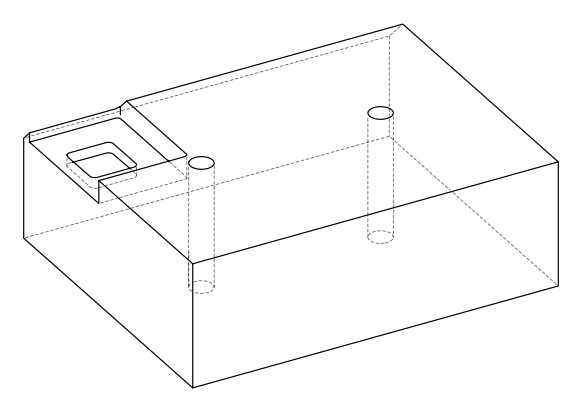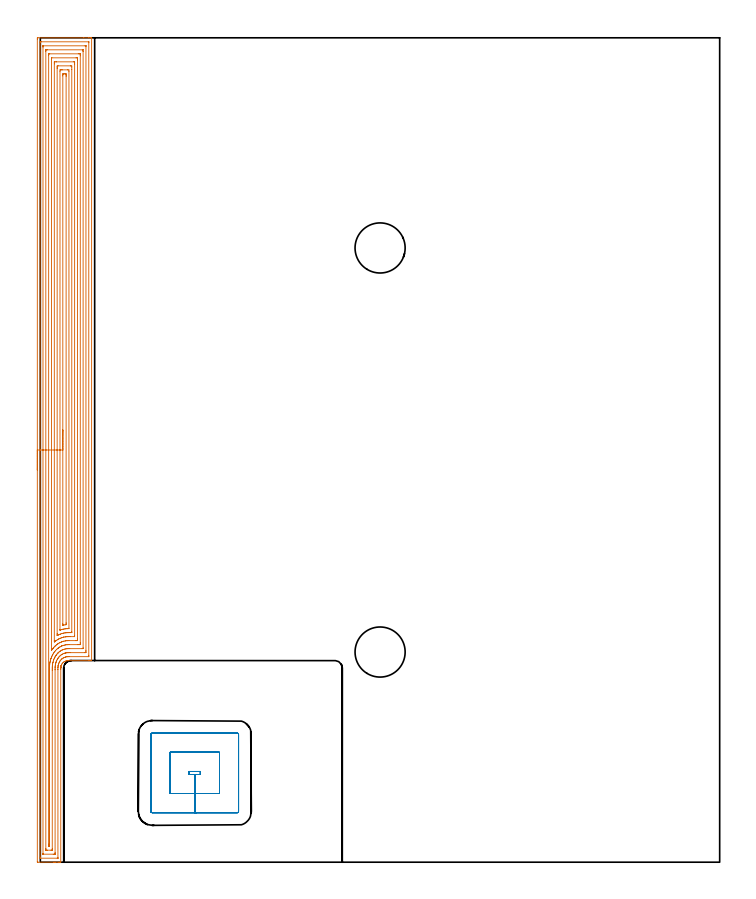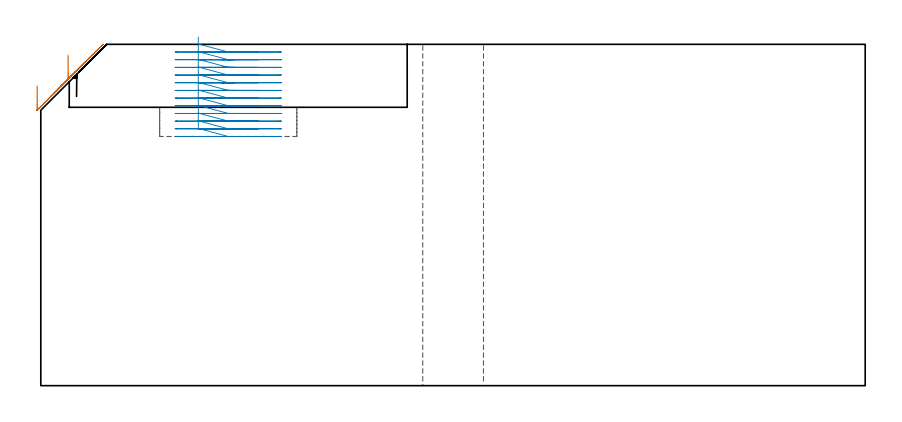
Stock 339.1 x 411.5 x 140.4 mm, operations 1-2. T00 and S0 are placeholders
(PLAN: 13 operations, 11 tool changes, 221.2 min)
(1 AREA_MILL | FG_CHAMFER_SURFACE | UGT0205_001 | 29.26 min | 148846 mm3)
(2 MILL_RECTANGULAR_POCKET | POCKET_RECTANGULAR_STRAIGHT | UGT0201_108 | Follow Part, ap 3.175, ae 75% | 8.6 min | 110295 mm3)
(3 MILL_SLOT | SLOT_PARTIAL_RECTANGULAR | NXT0201_008 | Follow Part, ap 1.5, ae 75% | 179.5 min | 277044 mm3)
(4 SPOT_DRILL | STEP1HOLE | NXT0321_9005460120000 | 0.05 min | 187 mm3)
(5 SPOT_DRILL_1 | STEP1HOLE_1 | NXT0321_9005460120000 | 0.05 min | 169 mm3)
(6 DRILL_BLIND_HOLE_INTO_CENTER | STEP1HOLE | NXT0301_037 | 0.05 min | 228 mm3)
(7 GUN_DRILL_THROUGH_HOLE | STEP1HOLE | UGT0307_002 | 0.63 min | 3678 mm3)
(8 SPADE_DRILL_TO_ENLARGE_THROUGH_HOLE | STEP1HOLE | UGT0306_006 | 0.59 min | 22359 mm3)
(9 DRILL_TO_ENLARGE_THROUGH_HOLE | STEP1HOLE | UGT0301_059 | 0.61 min | 42429 mm3)
(10 DRILL_BLIND_HOLE_INTO_CENTER_1 | STEP1HOLE_1 | NXT0301_037 | 0.05 min | 216 mm3)
(11 GUN_DRILL_THROUGH_HOLE_1 | STEP1HOLE_1 | UGT0307_002 | 0.63 min | 3665 mm3)
(12 SPADE_DRILL_TO_ENLARGE_THROUGH_HOLE_1 | STEP1HOLE_1 | UGT0306_006 | 0.59 min | 22349 mm3)
(13 DRILL_TO_ENLARGE_THROUGH_HOLE_1 | STEP1HOLE_1 | UGT0301_059 | 0.61 min | 42423 mm3)
(TOOL UGT0205_001 | Chamfer Mill 20 x 3 x 45 deg. | D20 FL50 Z2)
(TOOL UGT0201_108 | End Mill 12.7 mm | D12.7 FL12 Z2)
(TOOL NXT0201_008 | ENDMILL 6mm [2P460-0600-NA 1630] | D6 FL26 Z6)
(TOOL NXT0321_9005460120000 | NC Spot Drill, 142deg, 12mm, Carbide, Uncoated | D12 PA142 FL30 Z2)
(TOOL NXT0301_037 | Carbide Drill 6.6mm [860.1-0660-033A1-MM 2214] | D6.6 PA140 FL53 Z2)
(TOOL UGT0307_002 | Gun Drill 6 mm | D6 PA130 FL24 Z1)
(TOOL UGT0306_006 | Spade Drill 15.5mm | D15.5 PA132 FL10 Z2)
(TOOL UGT0301_059 | Twist Drill 25 mm | D25 PA118 FL160 Z2)
(OP 1 AREA_MILL)
G17 G21 G94 G90
T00 M6
G54
G17 G0 G90 X-1.5 Y195.75 S1061 M3
G43 Z150.4 H0
Z123.3
G94 G1 Y195.788 Z122.428 F250.
Y195.902 Z121.564
Y196.091 Z120.712
Y196.353 Z119.88
Y196.687 Z119.074
Y197.09 Z118.3
Y197.559 Z117.564
Y198.09 Z116.872
Y198.679 Z116.229
Y199.322 Z115.64
Y200.014 Z115.108
Y200.75 Z114.64
Y201.524 Z114.237
Y202.33 Z113.903
Y203.162 Z113.641
Y204.014 Z113.452
Y204.878 Z113.338
Y205.75 Z113.3
Y410.876
X-1.497 Y411.164 Z113.302
X-1.492 Y411.49 Z113.306
X-1.162 Y411.5 Z113.636
X21.691 Z136.487
X24.1 Z138.895
X24.809 Z139.608
X25.118 Z139.918
X25.538 Y411.493 Z140.33
X25.597 Y411.49 Z140.388
X25.6 Y411.323 Z140.4
Y100.729
X25.596 Y100.641 Z140.39
X25.559 Y100.61 Z140.354
X25.507 Y100.6 Z140.305
X25.181 Z139.98
X24.359 Z139.158
X24.1 Z138.895
X13.995 Y100.597 Z128.794
X13.549 Y100.581 Z128.348
X13.107 Y100.52 Z127.904
X12.656 Y100.4 Z127.452
X12.216 Y100.221 Z127.016
X11.927 Y100.064 Z126.726
X11.65 Y99.884 Z126.45
X11.328 Y99.603 Z126.126
X11.055 Y99.311 Z125.853
X10.81 Y98.991 Z125.609
X10.61 Y98.643 Z125.409
X10.439 Y98.281 Z125.238
X10.414 Y98.206 Z125.211
X10.378 Y98.097 Z125.174
X10.364 Y98.048 Z125.16
X10.316 Y97.877 Z125.113
X10.27 Y97.654 Z125.068
X10.242 Y97.432 Z125.038
X10.225 Y97.28 Z125.015
X10.215 Y97.217 Z125.009
X10.213 Y97.204 Z125.008
X10.212 Y97.185 Z125.007
X10.211 Y97.174 Z125.006
Y97.154 Z125.002
X10.207 Y97.092 Z125.
X10.205 Y96.868 Z124.999
Y96.727 Z124.994
X10.203 Y96.646 Z125.
X10.201 Y96.311
X10.2 Y0.177
X10.198 Y0.01 Z124.989
X10.051 Y0.003 Z124.843
X9.897 Y0. Z124.697
X9.634 Z124.434
X8.926 Z123.721
X7.679 Z122.476
X7.141 Z121.935
X6.517 Z121.313
X-1.162 Z113.635
X-1.492 Y0.01 Z113.306
X-1.499 Y0.338 Z113.299
Y0.357
X-1.5 Y205.75 Z113.3
X-0.086 Z114.714
X-0.085 Y409.174 Z114.715
X-0.084 Y409.26 Z114.716
X-0.079 Y409.431 Z114.721
X-0.071 Y409.491 Z114.729
X-0.051 Y409.494 Z114.749
X0. Y409.496 Z114.8
X0.482 Y409.5 Z115.282
X24.1 Y409.499 Z138.9
X24.159 Y409.497 Z138.959
X24.175 Y409.495 Z138.975
X24.178 Y409.492 Z138.978
X24.181 Y409.46 Z138.981
X24.184 Y409.346 Z138.984
X24.186 Y409.174 Z138.986
Y409.088
Y103.239
X24.185 Y103.067 Z138.985
X24.181 Y102.724 Z138.981
X24.179 Y102.628 Z138.979
X24.171 Y102.609 Z138.971
X24.15 Y102.606 Z138.95
X24.1 Y102.602 Z138.9
X24.017 Y102.6 Z138.817
X14.282 Y102.596 Z129.082
X14.203 Y102.595 Z129.003
X13.389 Y102.563 Z128.189
X13.345 Y102.561 Z128.145
X13.014 Y102.517 Z127.814
X12.599 Y102.414 Z127.399
X12.496 Y102.383 Z127.296
X11.94 Y102.18 Z126.74
X11.604 Y102.02 Z126.404
X11.349 Y101.878 Z126.149
X10.963 Y101.623 Z125.763
X10.825 Y101.509 Z125.625
X10.711 Y101.409 Z125.511
X10.48 Y101.193 Z125.28
X10.368 Y101.073 Z125.168
X10.066 Y100.729 Z124.866
X9.957 Y100.59 Z124.757
X9.819 Y100.404 Z124.619
X9.605 Y100.05 Z124.405
X9.483 Y99.835 Z124.283
X9.302 Y99.459 Z124.102
X9.207 Y99.246 Z124.007
X9.098 Y98.942 Z123.898
X9.074 Y98.867 Z123.874
X9.058 Y98.809 Z123.858
X8.926 Y98.278 Z123.726
X8.89 Y98.084 Z123.69
X8.885 Y98.048 Z123.685
X8.837 Y97.647 Z123.637
X8.802 Y97.278 Z123.602
X8.797 Y97.154 Z123.597
X8.788 Y96.399 Z123.588
X8.787 Y96.26 Z123.587
X8.786 Y2.412 Z123.586
X8.784 Y2.035 Z123.584
X8.782 Y2.013 Z123.582
X8.78 Y2.01 Z123.58
X8.764 Y2.006 Z123.564
X8.691 Y2.002 Z123.491
X8.582 Y2. Z123.382
X8.445 Z123.245
X0. Y2.001 Z114.8
X-0.059 Y2.003 Z114.741
X-0.075 Y2.005 Z114.725
X-0.078 Y2.008 Z114.722
X-0.081 Y2.04 Z114.719
X-0.084 Y2.154 Z114.716
X-0.086 Y2.498 Z114.714
Y205.75
X1.328 Z116.128
X1.329 Y406.864 Z116.129
Y407.301
X1.331 Y407.415 Z116.131
X1.334 Y407.471 Z116.134
X1.336 Y407.49 Z116.136
X1.387 Y407.493 Z116.187
X1.587 Y407.499 Z116.387
X22.315 Y407.5 Z137.115
X22.514 Y407.499 Z137.314
X22.647 Y407.496 Z137.447
X22.752 Y407.49 Z137.552
X22.766 Y407.485 Z137.566
X22.768 Y407.478 Z137.568
X22.77 Y407.453 Z137.57
X22.771 Y407.301 Z137.571
Y105.635
X22.769 Y105.198 Z137.569
X22.765 Y104.747 Z137.565
X22.757 Y104.609 Z137.557
X22.614 Y104.606 Z137.414
X22.315 Y104.602 Z137.115
X22.02 Y104.599 Z136.82
X14.882 Y104.597 Z129.682
X14.282 Y104.591 Z129.082
X14. Y104.586 Z128.8
X13.389 Y104.559 Z128.189
X13.156 Y104.537 Z127.956
X12.844 Y104.493 Z127.644
X12.496 Y104.419 Z127.296
X12.404 Y104.397 Z127.204
X12.079 Y104.304 Z126.879
X11.733 Y104.175 Z126.533
X11.604 Y104.122 Z126.404
X11.117 Y103.898 Z125.917
X10.711 Y103.665 Z125.511
X10.331 Y103.411 Z125.131
X10.051 Y103.178 Z124.851
X9.819 Y102.97 Z124.619
X9.589 Y102.747 Z124.389
X9.377 Y102.517 Z124.177
X9.168 Y102.274 Z123.968
X8.926 Y101.962 Z123.726
X8.783 Y101.766 Z123.583
X8.694 Y101.623 Z123.494
X8.448 Y101.207 Z123.248
X8.2 Y100.729 Z123.
X8.146 Y100.617 Z122.946
X8.033 Y100.366 Z122.833
X7.887 Y99.982 Z122.687
X7.836 Y99.835 Z122.636
X7.743 Y99.533 Z122.543
X7.683 Y99.293 Z122.483
X7.597 Y98.942 Z122.397
X7.521 Y98.56 Z122.321
X7.451 Y98.048 Z122.251
X7.421 Y97.767 Z122.221
X7.395 Y97.476 Z122.195
X7.383 Y97.154 Z122.183
X7.378 Y96.916 Z122.178
X7.373 Y96.26 Z122.173
X7.372 Y96.028 Z122.172
X7.371 Y4.862 Z122.171
X7.37 Y4.199 Z122.17
X7.368 Y4.084 Z122.168
X7.365 Y4.028 Z122.165
X7.362 Y4.01 Z122.162
X7.335 Y4.005 Z122.135
X7.141 Y4.002 Z121.941
X6.447 Y4. Z121.247
X1.586 Y4.001 Z116.386
X1.453 Y4.004 Z116.253
X1.348 Y4.01 Z116.148
X1.334 Y4.015 Z116.134
X1.332 Y4.022 Z116.132
X1.33 Y4.047 Z116.13
X1.329 Y4.199 Z116.129
X1.328 Y205.75 Z116.128
X2.743 Z117.543
Y404.619
X2.749 Y405.441 Z117.549
X2.752 Y405.49 Z117.552
X2.801 Y405.493 Z117.601
X2.911 Y405.497 Z117.711
X3.131 Y405.499 Z117.931
X3.57 Y405.5 Z118.37
X20.975 Y405.499 Z135.775
X21.191 Y405.497 Z135.991
X21.299 Y405.493 Z136.099
X21.347 Y405.49 Z136.147
X21.35 Y405.454 Z136.15
X21.357 Y404.685 Z136.157
Y404.619
Y106.986
X21.356 Y106.779 Z136.156
X21.354 Y106.675 Z136.154
X21.351 Y106.625 Z136.151
X21.348 Y106.609 Z136.148
X21.302 Y106.607 Z136.102
X20.915 Y106.6 Z135.715
X14.671 Y106.596 Z129.471
X14.282 Y106.59 Z129.082
X13.795 Y106.579 Z128.595
X13.389 Y106.56 Z128.189
X12.962 Y106.519 Z127.762
X12.496 Y106.439 Z127.296
X12.214 Y106.375 Z127.014
X11.604 Y106.192 Z126.404
X11.528 Y106.168 Z126.328
X11.318 Y106.092 Z126.118
X10.9 Y105.903 Z125.7
X10.711 Y105.814 Z125.511
X10.314 Y105.596 Z125.114
X9.819 Y105.287 Z124.619
X9.765 Y105.252 Z124.565
X9.689 Y105.198 Z124.489
X9.274 Y104.85 Z124.074
X8.926 Y104.532 Z123.726
X8.81 Y104.421 Z123.61
X8.697 Y104.304 Z123.497
X8.386 Y103.951 Z123.186
X8.033 Y103.526 Z122.833
X7.982 Y103.462 Z122.782
X7.944 Y103.411 Z122.744
X7.735 Y103.109 Z122.535
X7.624 Y102.927 Z122.424
X7.377 Y102.517 Z122.177
X7.293 Y102.364 Z122.093
X7.141 Y102.075 Z121.941
X6.993 Y101.771 Z121.793
X6.925 Y101.623 Z121.725
X6.725 Y101.145 Z121.525
X6.571 Y100.729 Z121.371
X6.494 Y100.484 Z121.294
X6.314 Y99.835 Z121.114
X6.3 Y99.783 Z121.1
X6.248 Y99.567 Z121.048
X6.148 Y99.042 Z120.948
X6.132 Y98.942 Z120.932
X6.043 Y98.254 Z120.843
X6.021 Y98.048 Z120.821
X5.977 Y97.426 Z120.777
X5.969 Y97.154 Z120.769
X5.961 Y96.548 Z120.761
X5.959 Y96.26 Z120.759
X5.958 Y95.657 Z120.758
X5.957 Y6.881 Z120.757
X5.955 Y6.28 Z120.755
X5.952 Y6.078 Z120.752
X5.95 Y6.014 Z120.75
X5.905 Y6.01 Z120.705
X5.795 Y6.006 Z120.595
X5.356 Y6. Z120.156
X3.57 Z118.37
X3.125 Y6.001 Z117.925
X2.909 Y6.003 Z117.709
X2.801 Y6.007 Z117.601
X2.753 Y6.01 Z117.553
X2.75 Y6.046 Z117.55
X2.743 Y6.815 Z117.543
Y6.881
Y205.75
X4.157 Z118.957
Y402.832
X4.158 Y403.137 Z118.958
X4.162 Y403.444 Z118.962
X4.164 Y403.48 Z118.964
X4.174 Y403.49 Z118.974
X4.213 Y403.494 Z119.013
X4.296 Y403.498 Z119.096
X4.463 Y403.499 Z119.263
X4.688 Y403.5 Z119.488
X18.97 Z133.77
X19.637 Y403.498 Z134.437
X19.866 Y403.496 Z134.666
X19.927 Y403.49 Z134.727
X19.936 Y403.473 Z134.736
X19.939 Y403.423 Z134.739
X19.942 Y402.832 Z134.742
X19.943 Y402.525 Z134.743
Y109.667
X19.942 Y109.362 Z134.742
X19.938 Y108.773 Z134.738
X19.936 Y108.629 Z134.736
X19.803 Y108.607 Z134.603
X19.637 Y108.604 Z134.437
X18.919 Y108.599 Z133.719
X18.744 Y108.598 Z133.544
X14.459 Y108.596 Z129.259
X14.282 Y108.592 Z129.082
X13.589 Y108.573 Z128.389
X13.389 Y108.56 Z128.189
X12.769 Y108.5 Z127.569
X12.496 Y108.454 Z127.296
X12.02 Y108.357 Z126.82
X11.604 Y108.234 Z126.404
X11.332 Y108.152 Z126.132
X10.711 Y107.92 Z125.511
X10.682 Y107.909 Z125.482
X10.616 Y107.88 Z125.416
X10.083 Y107.614 Z124.883
X9.819 Y107.469 Z124.619
X9.521 Y107.284 Z124.321
X9.053 Y106.986 Z123.853
X8.981 Y106.931 Z123.781
X8.926 Y106.887 Z123.726
X8.497 Y106.521 Z123.297
X8.025 Y106.092 Z122.825
X7.605 Y105.627 Z122.405
X7.236 Y105.198 Z122.036
X7.193 Y105.146 Z121.993
X7.141 Y105.078 Z121.941
X6.813 Y104.632 Z121.613
X6.596 Y104.304 Z121.396
X6.464 Y104.088 Z121.264
X6.248 Y103.725 Z121.048
X6.137 Y103.522 Z120.937
X6.079 Y103.411 Z120.879
X5.839 Y102.926 Z120.639
X5.655 Y102.517 Z120.455
X5.567 Y102.305 Z120.367
X5.356 Y101.775 Z120.156
X5.315 Y101.663 Z120.115
X5.302 Y101.623 Z120.102
X5.112 Y100.973 Z119.912
X5.047 Y100.729 Z119.847
X4.928 Y100.264 Z119.728
X4.838 Y99.835 Z119.638
X4.776 Y99.522 Z119.576
X4.694 Y98.942 Z119.494
X4.668 Y98.736 Z119.468
X4.598 Y98.048 Z119.398
X4.587 Y97.923 Z119.387
X4.566 Y97.552 Z119.366
X4.551 Y97.154 Z119.351
X4.549 Y97.068 Z119.349
X4.544 Y96.26 Z119.344
Y96.179
X4.543 Y8.508 Z119.343
X4.541 Y8.347 Z119.341
X4.536 Y8.028 Z119.336
X4.531 Y8.008 Z119.331
X4.525 Y8.005 Z119.325
X4.505 Y8.002 Z119.305
X4.463 Y8.001 Z119.263
X4.234 Y8.004 Z119.034
X4.173 Y8.01 Z118.973
X4.164 Y8.027 Z118.964
X4.161 Y8.077 Z118.961
X4.158 Y8.668 Z118.958
X4.157 Y8.975 Z118.957
Y205.75
X5.571 Z120.371
Y401.044
X5.573 Y401.383 Z120.373
X5.576 Y401.467 Z120.376
X5.577 Y401.482 Z120.377
X5.588 Y401.49 Z120.388
X5.641 Y401.494 Z120.441
X5.794 Y401.499 Z120.594
X17.852 Y401.5 Z132.652
X18.291 Y401.498 Z133.091
X18.481 Y401.492 Z133.281
X18.522 Y401.49 Z133.322
X18.524 Y401.419 Z133.324
X18.527 Y401.261 Z133.327
X18.528 Y401.044 Z133.328
X18.529 Y400.366 Z133.329
Y111.455
X18.527 Y110.778 Z133.327
X18.525 Y110.68 Z133.325
X18.522 Y110.623 Z133.322
X18.516 Y110.608 Z133.316
X18.493 Y110.606 Z133.293
X18.28 Y110.602 Z133.08
X17.852 Y110.598 Z132.652
X17.815 Z132.615
X14.246 Y110.596 Z129.046
X13.389 Y110.571 Z128.189
X13.379 Y110.57 Z128.179
X13.243 Y110.561 Z128.043
X12.57 Y110.487 Z127.37
X12.496 Y110.474 Z127.296
X11.827 Y110.338 Z126.627
X11.604 Y110.277 Z126.404
X11.134 Y110.137 Z125.934
X10.711 Y109.985 Z125.511
X10.482 Y109.897 Z125.282
X9.94 Y109.667 Z124.74
X9.858 Y109.628 Z124.658
X9.819 Y109.607 Z124.619
X9.277 Y109.316 Z124.077
X8.926 Y109.101 Z123.726
X8.726 Y108.974 Z123.526
X8.424 Y108.773 Z123.224
X8.205 Y108.602 Z123.005
X8.033 Y108.46 Z122.833
X7.721 Y108.192 Z122.521
X7.375 Y107.88 Z122.175
X7.256 Y107.764 Z122.056
X7.141 Y107.645 Z121.941
X6.825 Y107.302 Z121.625
X6.544 Y106.986 Z121.344
X6.409 Y106.825 Z121.209
X6.248 Y106.626 Z121.048
X6.016 Y106.325 Z120.816
X5.841 Y106.092 Z120.641
X5.625 Y105.78 Z120.425
X5.6 Y105.748 Z120.4
X5.582 Y105.725 Z120.382
X5.578 Y105.75 Z120.378
X5.574 Y105.873 Z120.374
X5.572 Y106.092 Z120.372
X5.571 Y106.318 Z120.371
Y205.75
X6.985 Z121.785
Y398.518
X6.986 Y399.256 Z121.786
X6.988 Y399.409 Z121.788
X6.991 Y399.462 Z121.791
X6.995 Y399.49 Z121.795
X7.02 Y399.492 Z121.82
X7.141 Y399.496 Z121.941
X7.79 Y399.5 Z122.59
X8.033 Z122.833
X16.716 Z131.516
X16.959 Y399.497 Z131.759
X17.04 Y399.494 Z131.84
X17.099 Y399.49 Z131.899
X17.108 Y399.411 Z131.908
X17.111 Y399.256 Z131.911
X17.114 Y399.102 Z131.914
X17.115 Y398.363 Z131.915
Y398.207
X17.114 Y113.087 Z131.914
X17.113 Y112.931 Z131.913
X17.108 Y112.621 Z131.908
X17.104 Y112.606 Z131.904
X17.099 Y112.603 Z131.899
X17.08 Y112.6 Z131.88
X17.04 Y112.598 Z131.84
X16.959 Z131.759
X14.926 Y112.597 Z129.726
X14.282 Y112.592 Z129.082
X14.042 Y112.588 Z128.842
X13.389 Y112.564 Z128.189
X13.185 Y112.552 Z127.985
X12.496 Y112.482 Z127.296
X12.378 Y112.467 Z127.178
X11.735 Y112.348 Z126.535
X11.626 Y112.326 Z126.426
X11.604 Y112.32 Z126.404
X10.936 Y112.123 Z125.736
X10.711 Y112.049 Z125.511
X10.276 Y111.89 Z125.076
X9.819 Y111.702 Z124.619
X9.646 Y111.628 Z124.446
X9.273 Y111.455 Z124.073
X9.046 Y111.335 Z123.846
X8.926 Y111.267 Z123.726
X8.481 Y111.006 Z123.281
X8.033 Y110.725 Z122.833
X7.934 Y110.661 Z122.734
X7.788 Y110.561 Z122.588
X7.427 Y110.274 Z122.227
X7.141 Y110.045 Z121.941
X7.055 Y109.977 Z121.855
X6.999 Y109.935 Z121.799
X6.992 Y110.094 Z121.792
X6.987 Y110.405 Z121.787
X6.986 Y110.561 Z121.786
X6.985 Y205.75 Z121.785
X8.4 Z123.2
Y396.208
Y396.575
X8.403 Y397.099 Z123.203
X8.407 Y397.469 Z123.207
X8.896 Y397.499 Z123.696
X15.144 Z129.944
X15.174 Y397.498 Z129.974
X15.693 Y397.469 Z130.493
X15.698 Y396.944 Z130.498
X15.7 Y395.681 Z130.5
Y115.03
X15.698 Y114.766 Z130.498
X15.695 Y114.635 Z130.495
X15.694 Y114.611 Z130.494
X15.667 Y114.606 Z130.467
X15.603 Y114.6 Z130.403
X15.174 Y114.598 Z129.974
X14.715 Y114.596 Z129.515
X14.282 Y114.59 Z129.082
X13.837 Y114.582 Z128.637
X13.389 Y114.562 Z128.189
X12.99 Y114.536 Z127.79
X12.496 Y114.484 Z127.296
X12.188 Y114.445 Z126.988
X11.604 Y114.335 Z126.404
X11.44 Y114.3 Z126.24
X10.81 Y114.136 Z125.61
X10.733 Y114.114 Z125.533
X10.711 Y114.107 Z125.511
X10.073 Y113.882 Z124.873
X9.819 Y113.785 Z124.619
X9.436 Y113.625 Z124.236
X8.926 Y113.397 Z123.726
X8.821 Y113.348 Z123.621
X8.61 Y113.242 Z123.41
X8.525 Y113.201 Z123.325
X8.5 Y113.191 Z123.3
X8.406 Y113.16 Z123.206
X8.404 Y113.242 Z123.204
X8.402 Y113.442 Z123.202
X8.4 Y113.769 Z123.2
Y114.136
Y205.75
X9.814 Z124.614
Y394.787
X9.819 Y395.49 Z124.619
X10.004 Y395.496 Z124.804
X10.711 Y395.499 Z125.511
X10.892 Y395.5 Z125.692
X13.571 Y395.499 Z128.371
X14.282 Y395.49 Z129.082
X14.286 Y394.787 Z129.086
Y116.817
X14.282 Y116.607 Z129.082
X13.628 Y116.578 Z128.428
X13.389 Y116.564 Z128.189
X12.791 Y116.522 Z127.591
X12.496 Y116.49 Z127.296
X11.995 Y116.426 Z126.795
X11.604 Y116.352 Z126.404
X11.247 Y116.281 Z126.047
X10.711 Y116.141 Z125.511
X10.542 Y116.093 Z125.342
X10.001 Y115.924 Z124.801
X9.861 Y115.882 Z124.661
X9.819 Y115.872 Z124.619
X9.814 Y115.924 Z124.614
Y115.928
Y205.75
X11.228 Z126.028
Y392.482
X11.23 Y393. Z126.03
X11.233 Y393.371 Z126.033
X11.236 Y393.49 Z126.036
X11.354 Y393.493 Z126.154
X11.604 Y393.497 Z126.404
X11.997 Y393.5 Z126.797
X12.496 Y393.498 Z127.296
X12.663 Y393.495 Z127.463
X12.795 Y393.49 Z127.595
X12.865 Y393.475 Z127.665
X12.867 Y393.376 Z127.667
X12.87 Y393. Z127.67
X12.872 Y392.624 Z127.672
Y392.106
Y119.499
X12.871 Y119.124 Z127.671
X12.867 Y118.605 Z127.667
X12.865 Y118.562 Z127.665
X12.856 Y118.546 Z127.656
X12.496 Y118.502 Z127.296
X11.799 Y118.41 Z126.599
X11.604 Y118.379 Z126.404
X11.323 Y118.335 Z126.123
X11.234 Y118.323 Z126.034
X11.232 Y118.38 Z126.032
X11.23 Y118.48 Z126.03
X11.228 Y118.605 Z126.028
Y118.981
Y205.75
Y206.622 Z126.066
Y207.487 Z126.18
Y208.338 Z126.369
Y209.17 Z126.631
Y209.976 Z126.965
Y210.75 Z127.368
Y211.486 Z127.836
Y212.178 Z128.368
Y212.821 Z128.957
Y213.41 Z129.6
Y213.942 Z130.292
Y214.41 Z131.028
Y214.813 Z131.802
Y215.147 Z132.608
Y215.409 Z133.44
Y215.598 Z134.291
Y215.712 Z135.156
Y215.75 Z136.028
G0 Z150.4
M5
M2
(OP 2 MILL_RECTANGULAR_POCKET)
G17 G21 G94 G90
T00 M6
G54
G17 G0 G90 X64.775 Y44.933 S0 M3
G43 Z150.4 H0
Z143.4
G94 G1 Y34.275 Z140.544 F250.
X77.1 Z137.242
Y43.8
X79.9 F500.
Y45.3
X74.3
Y43.8
X77.1
Y34.275
X89.425
Y54.825
X64.775
Y34.275
X77.1
Y24.75
X98.4
G3 X98.95 Y25.3 R0.55
G1 Y63.8
G3 X98.4 Y64.35 R0.55
G1 X55.8
G3 X55.25 Y63.8 R0.55
G1 Y25.3
G3 X55.8 Y24.75 R0.55
G1 X77.1
X78.1
G0 X64.775 Y44.933 Z140.242
G1 Y34.275 Z137.386 F250.
X77.1 Z134.083
Y43.8
X79.9 F500.
Y45.3
X74.3
Y43.8
X77.1
Y34.275
X89.425
Y54.825
X64.775
Y34.275
X77.1
Y24.75
X98.4
G3 X98.95 Y25.3 R0.55
G1 Y63.8
G3 X98.4 Y64.35 R0.55
G1 X55.8
G3 X55.25 Y63.8 R0.55
G1 Y25.3
G3 X55.8 Y24.75 R0.55
G1 X77.1
X78.1
G0 X64.775 Y44.933 Z137.083
G1 Y34.275 Z134.227 F250.
X77.1 Z130.925
Y43.8
X79.9 F500.
Y45.3
X74.3
Y43.8
X77.1
Y34.275
X89.425
Y54.825
X64.775
Y34.275
X77.1
Y24.75
X98.4
G3 X98.95 Y25.3 R0.55
G1 Y63.8
G3 X98.4 Y64.35 R0.55
G1 X55.8
G3 X55.25 Y63.8 R0.55
G1 Y25.3
G3 X55.8 Y24.75 R0.55
G1 X77.1
X78.1
G0 X64.775 Y44.933 Z133.925
G1 Y34.275 Z131.069 F250.
X77.1 Z127.767
Y43.8
X79.9 F500.
Y45.3
X74.3
Y43.8
X77.1
Y34.275
X89.425
Y54.825
X64.775
Y34.275
X77.1
Y24.75
X98.4
G3 X98.95 Y25.3 R0.55
G1 Y63.8
G3 X98.4 Y64.35 R0.55
G1 X55.8
G3 X55.25 Y63.8 R0.55
G1 Y25.3
G3 X55.8 Y24.75 R0.55
G1 X77.1
X78.1
G0 X64.775 Y44.933 Z130.767
G1 Y34.275 Z127.911 F250.
X77.1 Z124.608
Y43.8
X79.9 F500.
Y45.3
X74.3
Y43.8
X77.1
Y34.275
X89.425
Y54.825
X64.775
Y34.275
X77.1
Y24.75
X98.4
G3 X98.95 Y25.3 R0.55
G1 Y63.8
G3 X98.4 Y64.35 R0.55
G1 X55.8
G3 X55.25 Y63.8 R0.55
G1 Y25.3
G3 X55.8 Y24.75 R0.55
G1 X77.1
X78.1
G0 X64.775 Y44.933 Z127.608
G1 Y34.275 Z124.752 F250.
X77.1 Z121.45
Y43.8
X79.9 F500.
Y45.3
X74.3
Y43.8
X77.1
Y34.275
X89.425
Y54.825
X64.775
Y34.275
X77.1
Y24.75
X98.4
G3 X98.95 Y25.3 R0.55
G1 Y63.8
G3 X98.4 Y64.35 R0.55
G1 X55.8
G3 X55.25 Y63.8 R0.55
G1 Y25.3
G3 X55.8 Y24.75 R0.55
G1 X77.1
X78.1
G0 X64.775 Y44.933 Z124.45
G1 Y34.275 Z121.594 F250.
X77.1 Z118.292
Y43.8
X79.9 F500.
Y45.3
X74.3
Y43.8
X77.1
Y34.275
X89.425
Y54.825
X64.775
Y34.275
X77.1
Y24.75
X98.4
G3 X98.95 Y25.3 R0.55
G1 Y63.8
G3 X98.4 Y64.35 R0.55
G1 X55.8
G3 X55.25 Y63.8 R0.55
G1 Y25.3
G3 X55.8 Y24.75 R0.55
G1 X77.1
X78.1
G0 X64.775 Y44.933 Z121.292
G1 Y34.275 Z118.436 F250.
X77.1 Z115.133
Y43.8
X79.9 F500.
Y45.3
X74.3
Y43.8
X77.1
Y34.275
X89.425
Y54.825
X64.775
Y34.275
X77.1
Y24.75
X98.4
G3 X98.95 Y25.3 R0.55
G1 Y63.8
G3 X98.4 Y64.35 R0.55
G1 X55.8
G3 X55.25 Y63.8 R0.55
G1 Y25.3
G3 X55.8 Y24.75 R0.55
G1 X77.1
X78.1
G0 X64.775 Y44.933 Z118.133
G1 Y34.275 Z115.277 F250.
X77.1 Z111.975
Y43.8
X79.9 F500.
Y45.3
X74.3
Y43.8
X77.1
Y34.275
X89.425
Y54.825
X64.775
Y34.275
X77.1
Y24.75
X98.4
G3 X98.95 Y25.3 R0.55
G1 Y63.8
G3 X98.4 Y64.35 R0.55
G1 X55.8
G3 X55.25 Y63.8 R0.55
G1 Y25.3
G3 X55.8 Y24.75 R0.55
G1 X77.1
X78.1
G0 X64.775 Y44.933 Z114.975
G1 Y34.275 Z112.119 F250.
X77.1 Z108.817
Y43.8
X79.9 F500.
Y45.3
X74.3
Y43.8
X77.1
Y34.275
X89.425
Y54.825
X64.775
Y34.275
X77.1
Y24.75
X98.4
G3 X98.95 Y25.3 R0.55
G1 Y63.8
G3 X98.4 Y64.35 R0.55
G1 X55.8
G3 X55.25 Y63.8 R0.55
G1 Y25.3
G3 X55.8 Y24.75 R0.55
G1 X77.1
X78.1
G0 X64.775 Y44.933 Z111.817
G1 Y34.275 Z108.961 F250.
X77.1 Z105.658
Y43.8
X79.9 F500.
Y45.3
X74.3
Y43.8
X77.1
Y34.275
X89.425
Y54.825
X64.775
Y34.275
X77.1
Y24.75
X98.4
G3 X98.95 Y25.3 R0.55
G1 Y63.8
G3 X98.4 Y64.35 R0.55
G1 X55.8
G3 X55.25 Y63.8 R0.55
G1 Y25.3
G3 X55.8 Y24.75 R0.55
G1 X77.1
X78.1
G0 X64.775 Y44.933 Z108.658
G1 Y34.275 Z105.802 F250.
X77.1 Z102.5
Y43.8
X79.9 F500.
Y45.3
X74.3
Y43.8
X77.1
Y34.275
X89.425
Y54.825
X64.775
Y34.275
X77.1
Y24.75
X98.4
G3 X98.95 Y25.3 R0.55
G1 Y63.8
G3 X98.4 Y64.35 R0.55
G1 X55.8
G3 X55.25 Y63.8 R0.55
G1 Y25.3
G3 X55.8 Y24.75 R0.55
G1 X77.1
X78.1
G0 Z150.4
M5
M2
